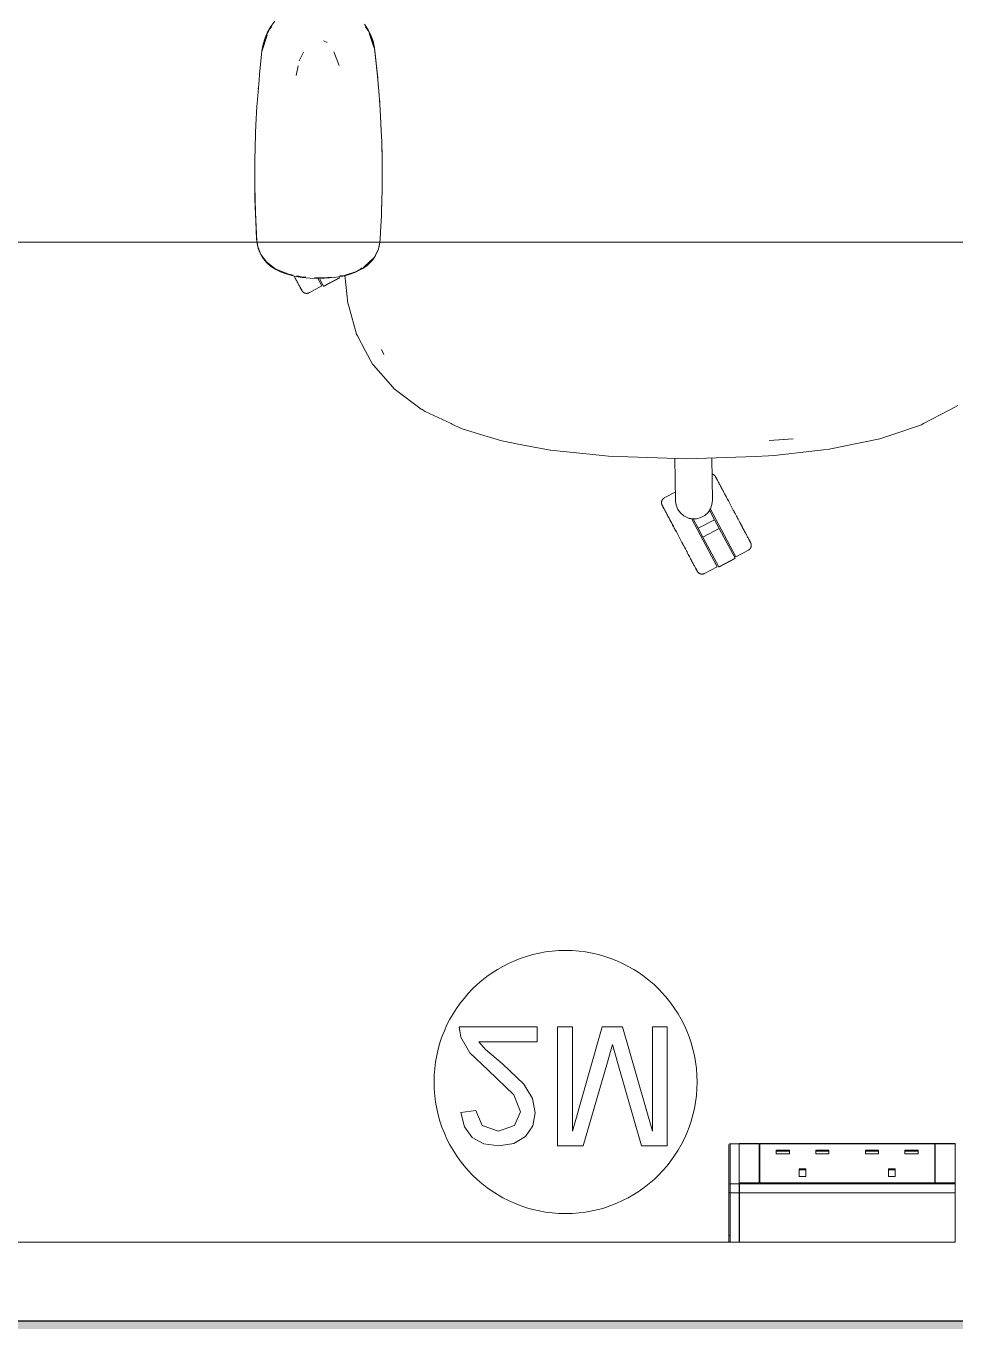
# Model space of a CAD drawing. Header units: millimetres. Extents: x 155927 to 326028, y -36033 to 97293.
# Drawn here: x 157433 to 158140, y 20658 to 21642 of the extents above; entities that cross this region are included whole.
import ezdxf

# ---------------------------------------------------------------- set-up
doc = ezdxf.new("R2010")
doc.units = ezdxf.units.MM
doc.header["$MEASUREMENT"] = 0
for name, color, linetype, lineweight in [('A-WALL-PATT', 7, 'CONTINUOUS', 9), ('G-IMPT', 8, 'CONTINUOUS', 9), ('I-FURN', 8, 'CONTINUOUS', 9), ('I-WALL', 7, 'CONTINUOUS', 9)]:
    doc.layers.add(name, color=color, linetype=linetype, lineweight=lineweight)

msp = doc.modelspace()

# ---------------------------------------------------------------- hatches: boundary and pattern name
at = {"layer": 'A-WALL-PATT'}
msp.add_hatch(color=256, dxfattribs=at).paths.add_polyline_path([(161148.83, 20555.61), (161148.83, 20657.61), (160977.67, 20657.61), (160977.67, 20620.54), (158577.67, 20620.54), (158577.67, 20657.61), (156862.83, 20657.61), (156862.83, 20555.61), (161119.62, 20555.61)], flags=0)

# ---------------------------------------------------------------- linework, layer by layer
at = {"layer": 'G-IMPT'}
for p, q in [((157614.82, 21631.46), (157618.56, 21639.52)), ((157616.95, 21637.15), (157615.14, 21632.91)), ((157616.95, 21637.15), (157619.47, 21641.59)), ((157620.16, 21641.63), (157618.56, 21639.52)), ((157622.46, 21645.67), (157619.47, 21641.59)), ((157693.55, 21638.98), (157690.83, 21643.31)), ((157693.95, 21637.66), (157691.53, 21641.24)), ((157693.55, 21638.98), (157695.74, 21634.4)), ((157697.55, 21628.44), (157693.95, 21637.66)), ((157693.95, 21637.66), (157694.85, 21634.95)), ((157693.95, 21637.66), (157697.76, 21625.81)), ((157612.78, 21622.49), (157616.61, 21634.95)), ((157612.78, 21623), (157613.68, 21628.05)), ((157614.82, 21631.46), (157612.91, 21623.06)), ((157615.14, 21632.91), (157613.68, 21628.05)), ((157616.61, 21634.95), (157613.7, 21625.81)), ((157659.56, 21630.75), (157661.78, 21629.74)), ((157661.78, 21629.74), (157662.23, 21629.44)), ((157694.85, 21634.95), (157697.76, 21625.81)), ((157695.74, 21634.4), (157697.19, 21630.27)), ((157698.35, 21625.31), (157697.19, 21630.27)), ((157698.13, 21625.38), (157697.55, 21628.44)), ((157610.87, 21605.08), (157612.78, 21623)), ((157612.78, 21622.49), (157613.7, 21625.81)), ((157644.35, 21622.12), (157641.09, 21615.34)), ((157671.45, 21611.79), (157667.31, 21622.21)), ((157698.35, 21625.31), (157700.8, 21602.35)), ((157698.35, 21625.31), (157698.68, 21622.49)), ((157698.35, 21625.31), (157700.7, 21603.87)), ((157700.8, 21602.35), (157698.68, 21622.49)), ((157638.75, 21604.29), (157640.32, 21611.72)), ((157609.28, 21585.89), (157610.53, 21600.95)), ((157610.53, 21600.95), (157610.87, 21605.08)), ((157700.7, 21603.87), (157701.69, 21592.47)), ((157609.93, 21594.07), (157610.1, 21595.75)), ((157702.42, 21582.19), (157701.69, 21592.47)), ((157608.96, 21580.8), (157608.14, 21566.66)), ((157609.28, 21585.89), (157608.96, 21580.8)), ((157702.28, 21584.23), (157702.15, 21585.65)), ((157702.28, 21584.23), (157702.37, 21582.33)), ((157702.42, 21582.19), (157702.98, 21573.32)), ((157703.51, 21562.01), (157702.98, 21573.32)), ((157607.89, 21560.64), (157607.5, 21548.88)), ((157607.89, 21560.64), (157608.14, 21566.66)), ((157703.51, 21562.01), (157703.81, 21554.13)), ((157607.34, 21540.46), (157607.5, 21548.88)), ((157607.64, 21553.82), (157607.63, 21552.32)), ((157607.75, 21555.75), (157607.64, 21553.82)), ((157704.1, 21541.82), (157703.81, 21554.13)), ((157703.89, 21550.26), (157703.97, 21548.6)), ((157703.97, 21548.6), (157703.97, 21546.52)), ((157607.34, 21540.46), (157607.25, 21529.67)), ((157607.34, 21540.46), (157607.29, 21520.28)), ((157607.34, 21540.46), (157607.45, 21510.44)), ((157704.1, 21541.82), (157704.18, 21536.35)), ((157607.45, 21510.44), (157607.25, 21529.67)), ((157704.18, 21521.64), (157704.18, 21536.35)), ((157607.29, 21520.28), (157607.45, 21510.44)), ((157607.29, 21520.28), (157607.8, 21498.88)), ((157607.29, 21520.28), (157607.76, 21500.09)), ((157607.33, 21520.39), (157607.31, 21518.24)), ((157607.31, 21518.24), (157607.38, 21516.33)), ((157704.13, 21517.13), (157704.18, 21521.64)), ((157607.45, 21510.44), (157607.8, 21498.88)), ((157704.13, 21517.13), (157703.75, 21501.46)), ((157703.96, 21510.4), (157703.96, 21508.18)), ((157607.8, 21498.88), (157607.76, 21500.09)), ((157607.76, 21500.09), (157608.84, 21478.31)), ((157607.76, 21500.09), (157608.73, 21479.91)), ((157607.8, 21498.88), (157608.84, 21478.31)), ((157703.75, 21501.46), (157703.63, 21497.91)), ((157703.81, 21504.86), (157703.96, 21508.18)), ((157703.01, 21485.35), (157703.63, 21497.91)), ((157608.84, 21478.31), (157608.73, 21479.91)), ((157702.3, 21477.61), (157702.73, 21479.91)), ((157702.73, 21479.69), (157702.47, 21477.61)), ((157703.01, 21485.35), (157702.73, 21479.69)), ((157608.84, 21478.31), (157609.1, 21476.66)), ((157609.56, 21474.44), (157609.08, 21477.61)), ((157609.54, 21474.26), (157609.1, 21476.66)), ((157609.54, 21474.26), (157609.91, 21472.92)), ((157609.56, 21474.44), (157611.97, 21468.25)), ((157611.3, 21469.28), (157609.91, 21472.92)), ((157611.3, 21469.28), (157613.26, 21465.84)), ((157699.18, 21467.4), (157701.16, 21471.73)), ((157699.26, 21468.31), (157701.36, 21472.57)), ((157702.23, 21475.68), (157701.16, 21471.73)), ((157701.36, 21472.57), (157702.3, 21477.61)), ((157702.47, 21477.61), (157702.23, 21475.68)), ((157611.97, 21468.25), (157616.14, 21462.62)), ((157613.26, 21465.84), (157616.34, 21462.1)), ((157616.14, 21462.62), (157622.93, 21457.41)), ((157619.37, 21459.44), (157616.34, 21462.1)), ((157623.42, 21456.78), (157619.37, 21459.44)), ((157692.79, 21459.99), (157689.34, 21457.55)), ((157689.7, 21458.48), (157692.85, 21460.36)), ((157690.76, 21459.17), (157698.15, 21466.07)), ((157690.76, 21459.17), (157692.23, 21460.45)), ((157692.39, 21460.58), (157695.92, 21463.66)), ((157695.84, 21462.86), (157692.79, 21459.99)), ((157692.85, 21460.36), (157698.15, 21466.07)), ((157695.84, 21462.86), (157696.97, 21464.18)), ((157698.15, 21466.07), (157695.92, 21463.66)), ((157699.18, 21467.4), (157696.97, 21464.18)), ((157699.26, 21468.31), (157698.15, 21466.07)), ((157622.93, 21457.41), (157627.32, 21455.57)), ((157623.42, 21456.78), (157627.5, 21454.8)), ((157632.94, 21453.24), (157627.32, 21455.57)), ((157631.83, 21453.21), (157627.5, 21454.8)), ((157631.83, 21453.21), (157637.31, 21451.78)), ((157632.94, 21453.24), (157636.41, 21452.53)), ((157643.24, 21450.78), (157637.31, 21451.78)), ((157639.16, 21451.97), (157642.91, 21451.2)), ((157642.91, 21451.2), (157646.11, 21451)), ((157643.24, 21450.78), (157649.39, 21450.22)), ((157655.73, 21450.04), (157649.39, 21450.22)), ((157652.62, 21450.6), (157655.73, 21450.41)), ((157662.9, 21450.64), (157655.73, 21450.41)), ((157660.24, 21450.13), (157655.73, 21450.04)), ((157660.24, 21450.13), (157667.55, 21450.7)), ((157662.9, 21450.64), (157665.68, 21451.04)), ((157674.32, 21451.82), (157667.55, 21450.7)), ((157671.86, 21451.91), (157675.16, 21452.37)), ((157678.24, 21452.8), (157674.32, 21451.82)), ((157675.16, 21452.37), (157684.55, 21455.4)), ((157675.66, 21452.49), (157678.08, 21431.21)), ((157678.24, 21452.8), (157683.33, 21454.54)), ((157683.33, 21454.54), (157687.97, 21456.74)), ((157684.55, 21455.4), (157687, 21456.87)), ((157687.47, 21457.15), (157688.91, 21458.01)), ((157687.97, 21456.74), (157689.34, 21457.55)), ((157678.71, 21428.95), (157678.08, 21431.21)), ((157678.71, 21428.95), (157684.72, 21407.6)), ((157684.72, 21407.6), (157685.31, 21406.49)), ((157685.31, 21406.49), (157691.33, 21395.25)), ((157691.33, 21395.25), (157696.91, 21384.82)), ((157704.34, 21394.42), (157703.56, 21396.01)), ((157705.52, 21392.12), (157703.56, 21396.01)), ((157705.52, 21392.12), (157704.34, 21394.42)), ((157697.5, 21384.15), (157696.91, 21384.82)), ((157710.51, 21369.37), (157697.5, 21384.15)), ((157710.51, 21369.37), (157713.38, 21366.11)), ((157714.35, 21365.38), (157713.38, 21366.11)), ((157733.85, 21350.81), (157714.35, 21365.38)), ((158141.7, 21353.46), (158136.57, 21350.75)), ((157733.85, 21350.81), (157734.62, 21350.35)), ((157734.62, 21350.35), (157736.2, 21349.41)), ((157736.91, 21348.99), (157736.2, 21349.41)), ((157736.91, 21348.99), (157756.55, 21339.72)), ((158135.19, 21350.02), (158115.69, 21339.72)), ((158135.19, 21350.02), (158136.57, 21350.75)), ((157756.55, 21339.72), (157757.46, 21339.29)), ((157764.23, 21336.1), (157757.46, 21339.29)), ((157764.23, 21336.1), (157781.5, 21330.78)), ((158089.94, 21330.7), (158114.03, 21338.85)), ((158115.69, 21339.72), (158114.03, 21338.85)), ((157781.5, 21330.78), (157795.11, 21326.59)), ((157795.11, 21326.59), (157802.71, 21325.13)), ((157806.38, 21324.42), (157802.71, 21325.13)), ((157806.38, 21324.42), (157831.75, 21319.56)), ((157998.36, 21326.98), (158016.64, 21328.23)), ((157998.36, 21326.98), (158009.69, 21327.62)), ((158016.64, 21328.23), (158009.69, 21327.62)), ((158065, 21324.55), (158044.06, 21320.2)), ((158065, 21324.55), (158068.68, 21325.31)), ((158068.68, 21325.31), (158082.5, 21328.18)), ((158089.94, 21330.7), (158082.5, 21328.18)), ((157832.22, 21319.47), (157831.75, 21319.56)), ((157832.22, 21319.47), (157869.21, 21315.65)), ((157869.21, 21315.65), (157876.28, 21314.91)), ((157883.53, 21314.69), (157876.28, 21314.91)), ((157935.7, 21313.07), (157883.53, 21314.69)), ((157987.88, 21314.78), (157935.7, 21313.07)), ((157987.88, 21314.78), (157997.82, 21315.1)), ((158002.19, 21315.58), (157997.82, 21315.1)), ((158002.19, 21315.58), (158039.64, 21319.71)), ((158044.06, 21320.2), (158039.64, 21319.71))]:
    msp.add_line(p, q, dxfattribs=at)
at = {"layer": 'I-FURN'}
for p, q in [((158491.27, 21477.61), (156891.27, 21477.61)), ((156891.27, 21477.61), (158491.27, 21477.61)), ((157637.19, 21452), (157637.63, 21451.18)), ((157637.63, 21451.18), (157638.06, 21450.38)), ((157638.06, 21450.38), (157638.47, 21449.6)), ((157638.47, 21449.6), (157638.87, 21448.85)), ((157658.27, 21444.32), (157655.28, 21449.95)), ((157659.5, 21444.13), (157656.69, 21449.43)), ((157671.86, 21450.71), (157659.5, 21444.13)), ((157659.59, 21443.96), (157671.95, 21450.54)), ((157671.81, 21450.8), (157671.86, 21450.71)), ((157638.87, 21448.85), (157639.25, 21448.13)), ((157639.25, 21448.13), (157639.62, 21447.44)), ((157639.62, 21447.44), (157639.98, 21446.77)), ((157639.98, 21446.77), (157640.31, 21446.14)), ((157640.31, 21446.14), (157640.63, 21445.54)), ((157640.8, 21445.23), (157640.49, 21445.81)), ((157640.63, 21445.54), (157640.93, 21444.97)), ((157641.09, 21444.67), (157640.8, 21445.23)), ((157640.93, 21444.97), (157641.22, 21444.43)), ((157641.37, 21444.16), (157641.09, 21444.67)), ((157641.22, 21444.43), (157641.49, 21443.93)), ((157641.62, 21443.68), (157641.37, 21444.16)), ((157641.49, 21443.93), (157641.73, 21443.47)), ((157641.86, 21443.23), (157641.62, 21443.68)), ((157641.73, 21443.47), (157641.96, 21443.04)), ((157642.08, 21442.82), (157641.86, 21443.23)), ((157641.96, 21443.04), (157642.17, 21442.64)), ((157642.28, 21442.45), (157642.08, 21442.82)), ((157642.17, 21442.64), (157642.36, 21442.29)), ((157642.45, 21442.11), (157642.28, 21442.45)), ((157642.36, 21442.29), (157642.53, 21441.97)), ((157642.61, 21441.81), (157642.45, 21442.11)), ((157642.53, 21441.97), (157642.68, 21441.69)), ((157642.75, 21441.56), (157642.61, 21441.81)), ((157642.68, 21441.69), (157642.81, 21441.45)), ((157642.87, 21441.34), (157642.75, 21441.56)), ((157642.81, 21441.45), (157642.91, 21441.25)), ((157642.96, 21441.16), (157642.87, 21441.34)), ((157642.91, 21441.25), (157643, 21441.09)), ((157643.04, 21441.02), (157642.96, 21441.16)), ((157643, 21441.09), (157643.06, 21440.96)), ((157643.09, 21440.92), (157643.04, 21441.02)), ((157643.06, 21440.96), (157643.11, 21440.88)), ((157643.12, 21440.86), (157643.09, 21440.92)), ((157643.11, 21440.88), (157643.13, 21440.84)), ((157643.13, 21440.84), (157643.12, 21440.86)), ((157643.15, 21440.8), (157643.13, 21440.84)), ((157643.13, 21440.84), (157643.13, 21440.84)), ((157643.23, 21440.66), (157643.15, 21440.8)), ((157643.32, 21440.52), (157643.23, 21440.66)), ((157643.41, 21440.39), (157643.32, 21440.52)), ((157643.51, 21440.26), (157643.41, 21440.39)), ((157643.61, 21440.13), (157643.51, 21440.26)), ((157643.71, 21440.01), (157643.61, 21440.13)), ((157643.82, 21439.89), (157643.71, 21440.01)), ((157643.94, 21439.78), (157643.82, 21439.89)), ((157644.06, 21439.67), (157643.94, 21439.78)), ((157644.18, 21439.57), (157644.06, 21439.67)), ((157644.31, 21439.47), (157644.18, 21439.57)), ((157644.44, 21439.38), (157644.31, 21439.47)), ((157648.58, 21439.17), (157658.27, 21444.32)), ((157644.58, 21439.29), (157644.44, 21439.38)), ((157644.72, 21439.21), (157644.58, 21439.29)), ((157644.86, 21439.14), (157644.72, 21439.21)), ((157645.01, 21439.07), (157644.86, 21439.14)), ((157645.15, 21439), (157645.01, 21439.07)), ((157645.3, 21438.94), (157645.15, 21439)), ((157645.46, 21438.89), (157645.3, 21438.94)), ((157645.61, 21438.84), (157645.46, 21438.89)), ((157645.77, 21438.8), (157645.61, 21438.84)), ((157645.92, 21438.77), (157645.77, 21438.8)), ((157646.08, 21438.74), (157645.92, 21438.77)), ((157646.24, 21438.72), (157646.08, 21438.74)), ((157646.4, 21438.71), (157646.24, 21438.72)), ((157646.56, 21438.7), (157646.4, 21438.71)), ((157646.73, 21438.7), (157646.56, 21438.7)), ((157646.89, 21438.7), (157646.73, 21438.7)), ((157647.05, 21438.71), (157646.89, 21438.7)), ((157647.21, 21438.73), (157647.05, 21438.71)), ((157647.37, 21438.75), (157647.21, 21438.73)), ((157647.53, 21438.78), (157647.37, 21438.75)), ((157647.68, 21438.82), (157647.53, 21438.78)), ((157647.84, 21438.86), (157647.68, 21438.82)), ((157647.99, 21438.91), (157647.84, 21438.86)), ((157648.14, 21438.97), (157647.99, 21438.91)), ((157648.29, 21439.03), (157648.14, 21438.97)), ((157648.44, 21439.1), (157648.29, 21439.03)), ((157648.58, 21439.17), (157648.44, 21439.1)), ((157927.24, 21281.01), (157926.67, 21313.35)), ((157954.66, 21313.69), (157955.22, 21281.5)), ((157954.93, 21301.38), (157955.08, 21301.34)), ((157955.08, 21301.34), (157955.24, 21301.29)), ((157955.24, 21301.29), (157955.39, 21301.24)), ((157955.39, 21301.24), (157955.54, 21301.18)), ((157955.54, 21301.18), (157955.69, 21301.12)), ((157955.69, 21301.12), (157955.83, 21301.05)), ((157955.83, 21301.05), (157955.98, 21300.97)), ((157955.98, 21300.97), (157956.11, 21300.89)), ((157956.11, 21300.89), (157956.25, 21300.8)), ((157956.25, 21300.8), (157956.38, 21300.71)), ((157956.38, 21300.71), (157956.51, 21300.61)), ((157956.51, 21300.61), (157956.63, 21300.51)), ((157956.63, 21300.51), (157956.75, 21300.4)), ((157956.75, 21300.4), (157956.87, 21300.29)), ((157956.87, 21300.29), (157956.98, 21300.17)), ((157956.98, 21300.17), (157957.09, 21300.05)), ((157957.09, 21300.05), (157957.19, 21299.92)), ((157957.19, 21299.92), (157957.28, 21299.79)), ((157957.28, 21299.79), (157957.38, 21299.66)), ((157957.38, 21299.66), (157957.46, 21299.52)), ((157957.46, 21299.52), (157957.54, 21299.39)), ((157957.54, 21299.39), (157957.56, 21299.35)), ((157957.56, 21299.35), (157957.57, 21299.33)), ((157957.56, 21299.34), (157957.56, 21299.35)), ((157957.59, 21299.3), (157957.56, 21299.34)), ((157957.57, 21299.33), (157957.6, 21299.27)), ((157957.63, 21299.22), (157957.59, 21299.3)), ((157957.6, 21299.27), (157957.66, 21299.17)), ((157957.7, 21299.1), (157957.63, 21299.22)), ((157957.66, 21299.17), (157957.73, 21299.03)), ((157957.78, 21298.93), (157957.7, 21299.1)), ((157957.73, 21299.03), (157957.83, 21298.85)), ((157957.89, 21298.73), (157957.78, 21298.93)), ((157957.83, 21298.85), (157957.94, 21298.63)), ((157958.02, 21298.49), (157957.89, 21298.73)), ((157957.94, 21298.63), (157958.08, 21298.37)), ((157958.17, 21298.21), (157958.02, 21298.49)), ((157958.08, 21298.37), (157958.24, 21298.07)), ((157958.33, 21297.89), (157958.17, 21298.21)), ((157958.24, 21298.07), (157958.42, 21297.74)), ((157958.52, 21297.54), (157958.33, 21297.89)), ((157958.42, 21297.74), (157958.62, 21297.36)), ((157958.73, 21297.15), (157958.52, 21297.54)), ((157958.62, 21297.36), (157958.83, 21296.95)), ((157958.96, 21296.72), (157958.73, 21297.15)), ((157958.83, 21296.95), (157959.07, 21296.51)), ((157959.21, 21296.25), (157958.96, 21296.72)), ((157959.07, 21296.51), (157959.33, 21296.02)), ((157959.47, 21295.75), (157959.21, 21296.25)), ((157959.33, 21296.02), (157959.6, 21295.51)), ((157959.76, 21295.21), (157959.47, 21295.75)), ((157959.6, 21295.51), (157959.9, 21294.96)), ((157960.06, 21294.64), (157959.76, 21295.21)), ((157959.9, 21294.96), (157960.21, 21294.37)), ((157960.38, 21294.04), (157960.06, 21294.64)), ((157960.72, 21293.41), (157960.38, 21294.04)), ((157961.07, 21292.75), (157960.72, 21293.41)), ((157961.44, 21292.05), (157961.07, 21292.75)), ((157961.82, 21291.33), (157961.44, 21292.05)), ((157917.16, 21281.89), (157917.25, 21282.02)), ((157917.25, 21282.02), (157917.35, 21282.15)), ((157917.35, 21282.15), (157917.45, 21282.27)), ((157917.45, 21282.27), (157917.56, 21282.39)), ((157917.56, 21282.39), (157917.67, 21282.51)), ((157917.67, 21282.51), (157917.79, 21282.62)), ((157917.79, 21282.62), (157917.91, 21282.73)), ((157917.91, 21282.73), (157918.04, 21282.83)), ((157918.04, 21282.83), (157918.16, 21282.92)), ((157918.16, 21282.92), (157918.3, 21283.02)), ((157918.3, 21283.02), (157918.43, 21283.1)), ((157918.43, 21283.1), (157918.57, 21283.18)), ((157918.57, 21283.18), (157918.61, 21283.2)), ((157927.45, 21287.9), (157918.61, 21283.2)), ((157962.22, 21290.58), (157961.82, 21291.33)), ((157962.64, 21289.8), (157962.22, 21290.58)), ((157963.06, 21289), (157962.64, 21289.8)), ((157963.5, 21288.18), (157963.06, 21289)), ((157963.95, 21287.33), (157963.5, 21288.18)), ((157964.41, 21286.46), (157963.95, 21287.33)), ((157964.88, 21285.58), (157964.41, 21286.46)), ((157965.37, 21284.67), (157964.88, 21285.58)), ((157965.1, 21285.16), (157965.59, 21284.25)), ((157965.86, 21283.75), (157965.37, 21284.67)), ((157965.59, 21284.25), (157966.08, 21283.32)), ((157966.35, 21282.81), (157965.86, 21283.75)), ((157966.08, 21283.32), (157966.59, 21282.37)), ((157966.86, 21281.86), (157966.35, 21282.81)), ((157966.59, 21282.37), (157967.1, 21281.42)), ((157916.47, 21279.61), (157916.48, 21279.77)), ((157916.48, 21279.45), (157916.47, 21279.61)), ((157916.48, 21279.93), (157916.5, 21280.09)), ((157916.48, 21279.77), (157916.48, 21279.93)), ((157916.49, 21279.29), (157916.48, 21279.45)), ((157916.51, 21279.13), (157916.49, 21279.29)), ((157916.5, 21280.09), (157916.52, 21280.25)), ((157916.53, 21278.97), (157916.51, 21279.13)), ((157916.52, 21280.25), (157916.55, 21280.41)), ((157916.56, 21278.81), (157916.53, 21278.97)), ((157916.55, 21280.41), (157916.58, 21280.57)), ((157916.6, 21278.65), (157916.56, 21278.81)), ((157916.58, 21280.57), (157916.62, 21280.72)), ((157916.64, 21278.5), (157916.6, 21278.65)), ((157916.62, 21280.72), (157916.67, 21280.88)), ((157916.69, 21278.34), (157916.64, 21278.5)), ((157916.67, 21280.88), (157916.72, 21281.03)), ((157916.75, 21278.19), (157916.69, 21278.34)), ((157916.72, 21281.03), (157916.78, 21281.18)), ((157916.81, 21278.04), (157916.75, 21278.19)), ((157916.78, 21281.18), (157916.84, 21281.33)), ((157916.87, 21277.89), (157916.81, 21278.04)), ((157916.84, 21281.33), (157916.91, 21281.47)), ((157916.95, 21277.75), (157916.87, 21277.89)), ((157916.91, 21281.47), (157916.99, 21281.62)), ((157916.97, 21277.7), (157916.95, 21277.75)), ((157916.95, 21277.75), (157916.95, 21277.75)), ((157916.95, 21277.75), (157916.96, 21277.73)), ((157916.96, 21277.73), (157916.99, 21277.67)), ((157917.02, 21277.62), (157916.97, 21277.7)), ((157916.99, 21281.62), (157917.07, 21281.75)), ((157916.99, 21277.67), (157917.04, 21277.57)), ((157917.08, 21277.5), (157917.02, 21277.62)), ((157917.04, 21277.57), (157917.12, 21277.43)), ((157917.07, 21281.75), (157917.16, 21281.89)), ((157917.17, 21277.34), (157917.08, 21277.5)), ((157917.12, 21277.43), (157917.21, 21277.25)), ((157917.27, 21277.14), (157917.17, 21277.34)), ((157917.21, 21277.25), (157917.33, 21277.03)), ((157917.4, 21276.9), (157917.27, 21277.14)), ((157917.33, 21277.03), (157917.47, 21276.77)), ((157917.55, 21276.62), (157917.4, 21276.9)), ((157917.47, 21276.77), (157917.62, 21276.47)), ((157917.72, 21276.3), (157917.55, 21276.62)), ((157917.62, 21276.47), (157917.8, 21276.14)), ((157917.91, 21275.94), (157917.72, 21276.3)), ((157917.8, 21276.14), (157918, 21275.77)), ((157918.12, 21275.55), (157917.91, 21275.94)), ((157918, 21275.77), (157918.22, 21275.36)), ((157918.34, 21275.12), (157918.12, 21275.55)), ((157918.22, 21275.36), (157918.46, 21274.91)), ((157918.59, 21274.65), (157918.34, 21275.12)), ((157918.46, 21274.91), (157918.71, 21274.43)), ((157918.86, 21274.15), (157918.59, 21274.65)), ((157918.71, 21274.43), (157918.99, 21273.91)), ((157919.14, 21273.62), (157918.86, 21274.15)), ((157918.99, 21273.91), (157919.28, 21273.36)), ((157919.45, 21273.05), (157919.14, 21273.62)), ((157919.28, 21273.36), (157919.59, 21272.78)), ((157919.59, 21272.78), (157919.92, 21272.16)), ((157919.92, 21272.16), (157920.26, 21271.51)), ((157927.7, 21277.67), (157927.24, 21281.01)), ((157928.95, 21274.54), (157927.7, 21277.67)), ((157930.92, 21271.8), (157928.95, 21274.54)), ((157951.86, 21272.16), (157949.38, 21269.88)), ((157953.73, 21274.97), (157951.86, 21272.16)), ((157953, 21273.84), (157956.8, 21266.7)), ((157972.94, 21238.47), (157953.4, 21275.22)), ((157954.87, 21278.15), (157953.73, 21274.97)), ((157955.22, 21281.5), (157954.87, 21278.15)), ((157967.37, 21280.9), (157966.86, 21281.86)), ((157967.1, 21281.42), (157967.61, 21280.45)), ((157967.89, 21279.92), (157967.37, 21280.9)), ((157967.61, 21280.45), (157968.13, 21279.47)), ((157968.41, 21278.94), (157967.89, 21279.92)), ((157968.13, 21279.47), (157968.66, 21278.48)), ((157968.94, 21277.95), (157968.41, 21278.94)), ((157968.66, 21278.48), (157969.18, 21277.49)), ((157969.47, 21276.95), (157968.94, 21277.95)), ((157969.18, 21277.49), (157969.72, 21276.49)), ((157970, 21275.95), (157969.47, 21276.95)), ((157969.72, 21276.49), (157970.25, 21275.49)), ((157970.54, 21274.94), (157970, 21275.95)), ((157970.25, 21275.49), (157970.78, 21274.48)), ((157971.07, 21273.94), (157970.54, 21274.94)), ((157970.78, 21274.48), (157971.32, 21273.48)), ((157971.61, 21272.93), (157971.07, 21273.94)), ((157971.32, 21273.48), (157971.85, 21272.47)), ((157972.14, 21271.93), (157971.61, 21272.93)), ((157971.85, 21272.47), (157972.38, 21271.47)), ((157920.26, 21271.51), (157920.62, 21270.83)), ((157920.62, 21270.83), (157921, 21270.13)), ((157921, 21270.13), (157921.39, 21269.39)), ((157921.39, 21269.39), (157921.8, 21268.63)), ((157921.8, 21268.63), (157922.21, 21267.84)), ((157922.21, 21267.84), (157922.65, 21267.03)), ((157922.65, 21267.03), (157923.09, 21266.2)), ((157923.33, 21265.74), (157922.88, 21266.58)), ((157923.09, 21266.2), (157923.55, 21265.34)), ((157923.8, 21264.87), (157923.33, 21265.74)), ((157923.55, 21265.34), (157924.01, 21264.46)), ((157924.27, 21263.98), (157923.8, 21264.87)), ((157924.01, 21264.46), (157924.49, 21263.57)), ((157924.75, 21263.07), (157924.27, 21263.98)), ((157924.49, 21263.57), (157924.97, 21262.65)), ((157925.24, 21262.15), (157924.75, 21263.07)), ((157924.97, 21262.65), (157925.47, 21261.72)), ((157933.48, 21269.6), (157930.92, 21271.8)), ((157936.49, 21268.09), (157933.48, 21269.6)), ((157939.78, 21267.34), (157936.49, 21268.09)), ((157958.81, 21230.96), (157939.29, 21267.68)), ((157943.16, 21267.4), (157939.78, 21267.34)), ((157944.44, 21260.13), (157940.64, 21267.27)), ((157946.42, 21268.26), (157943.16, 21267.4)), ((157956.8, 21266.7), (157944.44, 21260.13)), ((157949.38, 21269.88), (157946.42, 21268.26)), ((157956.8, 21266.7), (157960.33, 21260.06)), ((157972.67, 21270.93), (157972.14, 21271.93)), ((157972.38, 21271.47), (157972.91, 21270.47)), ((157973.2, 21269.94), (157972.67, 21270.93)), ((157972.91, 21270.47), (157973.44, 21269.48)), ((157973.72, 21268.95), (157973.2, 21269.94)), ((157973.44, 21269.48), (157973.96, 21268.5)), ((157974.24, 21267.97), (157973.72, 21268.95)), ((157973.96, 21268.5), (157974.48, 21267.52)), ((157974.76, 21267), (157974.24, 21267.97)), ((157974.48, 21267.52), (157974.99, 21266.56)), ((157975.27, 21266.04), (157974.76, 21267)), ((157974.99, 21266.56), (157975.5, 21265.61)), ((157975.77, 21265.1), (157975.27, 21266.04)), ((157975.5, 21265.61), (157976, 21264.67)), ((157976.26, 21264.17), (157975.77, 21265.1)), ((157976, 21264.67), (157976.49, 21263.75)), ((157976.75, 21263.26), (157976.26, 21264.17)), ((157976.49, 21263.75), (157976.97, 21262.84)), ((157977.23, 21262.36), (157976.75, 21263.26)), ((157976.97, 21262.84), (157977.44, 21261.96)), ((157977.69, 21261.48), (157977.23, 21262.36)), ((157925.74, 21261.21), (157925.24, 21262.15)), ((157925.47, 21261.72), (157925.97, 21260.78)), ((157926.24, 21260.26), (157925.74, 21261.21)), ((157925.97, 21260.78), (157926.48, 21259.82)), ((157926.76, 21259.3), (157926.24, 21260.26)), ((157926.48, 21259.82), (157926.99, 21258.85)), ((157927.28, 21258.33), (157926.76, 21259.3)), ((157926.99, 21258.85), (157927.52, 21257.87)), ((157927.8, 21257.34), (157927.28, 21258.33)), ((157927.52, 21257.87), (157928.04, 21256.89)), ((157928.33, 21256.35), (157927.8, 21257.34)), ((157928.04, 21256.89), (157928.57, 21255.89)), ((157928.86, 21255.35), (157928.33, 21256.35)), ((157928.57, 21255.89), (157929.1, 21254.89)), ((157929.39, 21254.35), (157928.86, 21255.35)), ((157929.1, 21254.89), (157929.63, 21253.89)), ((157929.92, 21253.35), (157929.39, 21254.35)), ((157929.63, 21253.89), (157930.17, 21252.89)), ((157930.46, 21252.34), (157929.92, 21253.35)), ((157930.17, 21252.89), (157930.7, 21251.88)), ((157947.97, 21253.48), (157944.44, 21260.13)), ((157960.33, 21260.06), (157947.97, 21253.48)), ((157960.04, 21230.78), (157947.97, 21253.48)), ((157960.33, 21260.06), (157972.41, 21237.35)), ((157977.44, 21261.96), (157977.9, 21261.09)), ((157978.15, 21260.63), (157977.69, 21261.48)), ((157977.9, 21261.09), (157978.35, 21260.24)), ((157978.59, 21259.79), (157978.15, 21260.63)), ((157979.02, 21258.98), (157978.59, 21259.79)), ((157979.44, 21258.19), (157979.02, 21258.98)), ((157979.85, 21257.43), (157979.44, 21258.19)), ((157980.24, 21256.7), (157979.85, 21257.43)), ((157980.62, 21255.99), (157980.24, 21256.7)), ((157980.98, 21255.31), (157980.62, 21255.99)), ((157981.32, 21254.66), (157980.98, 21255.31)), ((157981.65, 21254.05), (157981.32, 21254.66)), ((157981.96, 21253.46), (157981.65, 21254.05)), ((157981.79, 21253.77), (157982.1, 21253.21)), ((157982.25, 21252.91), (157981.96, 21253.46)), ((157982.1, 21253.21), (157982.38, 21252.67)), ((157982.53, 21252.39), (157982.25, 21252.91)), ((157982.38, 21252.67), (157982.65, 21252.17)), ((157930.99, 21251.34), (157930.46, 21252.34)), ((157930.7, 21251.88), (157931.24, 21250.88)), ((157931.52, 21250.33), (157930.99, 21251.34)), ((157931.24, 21250.88), (157931.77, 21249.87)), ((157932.06, 21249.34), (157931.52, 21250.33)), ((157931.77, 21249.87), (157932.3, 21248.88)), ((157932.58, 21248.34), (157932.06, 21249.34)), ((157932.3, 21248.88), (157932.83, 21247.89)), ((157933.11, 21247.35), (157932.58, 21248.34)), ((157932.83, 21247.89), (157933.35, 21246.9)), ((157933.63, 21246.38), (157933.11, 21247.35)), ((157933.35, 21246.9), (157933.87, 21245.93)), ((157934.14, 21245.41), (157933.63, 21246.38)), ((157933.87, 21245.93), (157934.38, 21244.96)), ((157934.65, 21244.45), (157934.14, 21245.41)), ((157934.38, 21244.96), (157934.88, 21244.01)), ((157935.16, 21243.51), (157934.65, 21244.45)), ((157934.88, 21244.01), (157935.38, 21243.08)), ((157935.65, 21242.58), (157935.16, 21243.51)), ((157935.38, 21243.08), (157935.87, 21242.15)), ((157972.94, 21238.47), (157982.63, 21243.62)), ((157982.78, 21251.91), (157982.53, 21252.39)), ((157982.67, 21243.64), (157982.63, 21243.62)), ((157982.65, 21252.17), (157982.89, 21251.7)), ((157982.81, 21243.72), (157982.67, 21243.64)), ((157983.02, 21251.47), (157982.78, 21251.91)), ((157982.94, 21243.81), (157982.81, 21243.72)), ((157982.89, 21251.7), (157983.12, 21251.27)), ((157983.07, 21243.9), (157982.94, 21243.81)), ((157983.24, 21251.06), (157983.02, 21251.47)), ((157983.2, 21243.99), (157983.07, 21243.9)), ((157983.12, 21251.27), (157983.33, 21250.88)), ((157983.33, 21244.1), (157983.2, 21243.99)), ((157983.44, 21250.68), (157983.24, 21251.06)), ((157983.33, 21250.88), (157983.52, 21250.52)), ((157983.45, 21244.2), (157983.33, 21244.1)), ((157983.61, 21250.35), (157983.44, 21250.68)), ((157983.57, 21244.31), (157983.45, 21244.2)), ((157983.52, 21250.52), (157983.69, 21250.21)), ((157983.68, 21244.43), (157983.57, 21244.31)), ((157983.77, 21250.05), (157983.61, 21250.35)), ((157983.79, 21244.55), (157983.68, 21244.43)), ((157983.69, 21250.21), (157983.84, 21249.93)), ((157983.91, 21249.79), (157983.77, 21250.05)), ((157983.89, 21244.67), (157983.79, 21244.55)), ((157983.84, 21249.93), (157983.97, 21249.69)), ((157983.99, 21244.8), (157983.89, 21244.67)), ((157984.03, 21249.57), (157983.91, 21249.79)), ((157983.97, 21249.69), (157984.07, 21249.49)), ((157984.08, 21244.93), (157983.99, 21244.8)), ((157984.12, 21249.39), (157984.03, 21249.57)), ((157984.07, 21249.49), (157984.16, 21249.32)), ((157984.17, 21245.07), (157984.08, 21244.93)), ((157984.2, 21249.25), (157984.12, 21249.39)), ((157984.16, 21249.32), (157984.22, 21249.2)), ((157984.25, 21245.21), (157984.17, 21245.07)), ((157984.25, 21249.15), (157984.2, 21249.25)), ((157984.22, 21249.2), (157984.27, 21249.12)), ((157984.28, 21249.09), (157984.25, 21249.15)), ((157984.33, 21245.35), (157984.25, 21245.21)), ((157984.27, 21249.12), (157984.29, 21249.08)), ((157984.29, 21249.07), (157984.28, 21249.09)), ((157984.29, 21249.08), (157984.29, 21249.07)), ((157984.29, 21249.07), (157984.37, 21248.93)), ((157984.4, 21245.5), (157984.33, 21245.35)), ((157984.37, 21248.93), (157984.43, 21248.78)), ((157984.46, 21245.64), (157984.4, 21245.5)), ((157984.43, 21248.78), (157984.49, 21248.63)), ((157984.52, 21245.79), (157984.46, 21245.64)), ((157984.49, 21248.63), (157984.55, 21248.48)), ((157984.57, 21245.95), (157984.52, 21245.79)), ((157984.55, 21248.48), (157984.6, 21248.33)), ((157984.62, 21246.1), (157984.57, 21245.95)), ((157984.6, 21248.33), (157984.64, 21248.17)), ((157984.66, 21246.26), (157984.62, 21246.1)), ((157984.64, 21248.17), (157984.68, 21248.02)), ((157984.69, 21246.41), (157984.66, 21246.26)), ((157984.68, 21248.02), (157984.71, 21247.86)), ((157984.72, 21246.57), (157984.69, 21246.41)), ((157984.71, 21247.86), (157984.73, 21247.7)), ((157984.74, 21246.73), (157984.72, 21246.57)), ((157984.73, 21247.7), (157984.75, 21247.54)), ((157984.75, 21246.89), (157984.74, 21246.73)), ((157984.75, 21247.54), (157984.76, 21247.38)), ((157984.76, 21247.05), (157984.75, 21246.89)), ((157984.76, 21247.38), (157984.76, 21247.22)), ((157984.76, 21247.22), (157984.76, 21247.05)), ((157936.14, 21241.66), (157935.65, 21242.58)), ((157935.87, 21242.15), (157936.36, 21241.25)), ((157936.36, 21241.25), (157936.83, 21240.36)), ((157936.83, 21240.36), (157937.29, 21239.49)), ((157937.29, 21239.49), (157937.74, 21238.65)), ((157937.74, 21238.65), (157938.18, 21237.82)), ((157938.18, 21237.82), (157938.6, 21237.02)), ((157938.6, 21237.02), (157939.02, 21236.24)), ((157939.02, 21236.24), (157939.41, 21235.49)), ((157939.41, 21235.49), (157939.8, 21234.77)), ((157939.8, 21234.77), (157940.17, 21234.08)), ((157940.17, 21234.08), (157940.52, 21233.41)), ((157940.52, 21233.41), (157940.86, 21232.78)), ((157940.86, 21232.78), (157941.18, 21232.18)), ((157972.41, 21237.35), (157960.04, 21230.78)), ((157960.14, 21230.6), (157972.5, 21237.18)), ((157941.34, 21231.87), (157941.03, 21232.45)), ((157941.18, 21232.18), (157941.48, 21231.61)), ((157941.64, 21231.32), (157941.34, 21231.87)), ((157941.48, 21231.61), (157941.76, 21231.07)), ((157941.91, 21230.8), (157941.64, 21231.32)), ((157941.76, 21231.07), (157942.03, 21230.57)), ((157942.17, 21230.32), (157941.91, 21230.8)), ((157942.03, 21230.57), (157942.28, 21230.11)), ((157942.4, 21229.87), (157942.17, 21230.32)), ((157942.28, 21230.11), (157942.51, 21229.68)), ((157942.62, 21229.46), (157942.4, 21229.87)), ((157942.51, 21229.68), (157942.72, 21229.28)), ((157942.82, 21229.09), (157942.62, 21229.46)), ((157942.72, 21229.28), (157942.91, 21228.93)), ((157943, 21228.75), (157942.82, 21229.09)), ((157942.91, 21228.93), (157943.07, 21228.61)), ((157943.16, 21228.46), (157943, 21228.75)), ((157943.07, 21228.61), (157943.22, 21228.33)), ((157943.29, 21228.2), (157943.16, 21228.46)), ((157943.22, 21228.33), (157943.35, 21228.09)), ((157943.41, 21227.98), (157943.29, 21228.2)), ((157943.35, 21228.09), (157943.46, 21227.89)), ((157943.51, 21227.8), (157943.41, 21227.98)), ((157943.46, 21227.89), (157943.54, 21227.73)), ((157943.58, 21227.66), (157943.51, 21227.8)), ((157943.54, 21227.73), (157943.61, 21227.61)), ((157943.63, 21227.56), (157943.58, 21227.66)), ((157943.61, 21227.61), (157943.65, 21227.52)), ((157943.67, 21227.5), (157943.63, 21227.56)), ((157943.65, 21227.52), (157943.67, 21227.48)), ((157943.68, 21227.48), (157943.67, 21227.5)), ((157943.67, 21227.48), (157943.68, 21227.48)), ((157943.7, 21227.44), (157943.68, 21227.48)), ((157943.78, 21227.3), (157943.7, 21227.44)), ((157943.86, 21227.16), (157943.78, 21227.3)), ((157943.95, 21227.03), (157943.86, 21227.16)), ((157944.05, 21226.9), (157943.95, 21227.03)), ((157944.15, 21226.77), (157944.05, 21226.9)), ((157944.26, 21226.65), (157944.15, 21226.77)), ((157944.37, 21226.54), (157944.26, 21226.65)), ((157944.49, 21226.42), (157944.37, 21226.54)), ((157944.61, 21226.32), (157944.49, 21226.42)), ((157944.73, 21226.21), (157944.61, 21226.32)), ((157944.86, 21226.12), (157944.73, 21226.21)), ((157944.99, 21226.02), (157944.86, 21226.12)), ((157945.13, 21225.94), (157944.99, 21226.02)), ((157945.26, 21225.85), (157945.13, 21225.94)), ((157945.41, 21225.78), (157945.26, 21225.85)), ((157945.55, 21225.71), (157945.41, 21225.78)), ((157945.7, 21225.64), (157945.55, 21225.71)), ((157945.85, 21225.58), (157945.7, 21225.64)), ((157946, 21225.53), (157945.85, 21225.58)), ((157946.16, 21225.49), (157946, 21225.53)), ((157946.31, 21225.45), (157946.16, 21225.49)), ((157946.47, 21225.41), (157946.31, 21225.45)), ((157946.63, 21225.38), (157946.47, 21225.41)), ((157946.79, 21225.36), (157946.63, 21225.38)), ((157946.95, 21225.35), (157946.79, 21225.36)), ((157947.11, 21225.34), (157946.95, 21225.35)), ((157947.27, 21225.34), (157947.11, 21225.34)), ((157947.43, 21225.34), (157947.27, 21225.34)), ((157947.59, 21225.35), (157947.43, 21225.34)), ((157947.75, 21225.37), (157947.59, 21225.35)), ((157947.91, 21225.4), (157947.75, 21225.37)), ((157948.07, 21225.43), (157947.91, 21225.4)), ((157948.23, 21225.46), (157948.07, 21225.43)), ((157948.38, 21225.51), (157948.23, 21225.46)), ((157948.54, 21225.55), (157948.38, 21225.51)), ((157948.69, 21225.61), (157948.54, 21225.55)), ((157948.84, 21225.67), (157948.69, 21225.61)), ((157948.98, 21225.74), (157948.84, 21225.67)), ((157949.13, 21225.81), (157948.98, 21225.74)), ((157949.13, 21225.81), (157958.81, 21230.96)), ((157821.95, 20881.17), (157762.62, 20881.17)), ((157762.62, 20881.17), (157763.83, 20873.38)), ((157821.95, 20869.87), (157821.95, 20881.17)), ((157837.49, 20881.17), (157837.49, 20790.76)), ((157848.79, 20881.17), (157837.49, 20881.17)), ((157871.5, 20881.17), (157848.79, 20802.06)), ((157848.79, 20802.06), (157848.79, 20881.17)), ((157886.82, 20881.17), (157871.5, 20881.17)), ((157909.53, 20802.06), (157886.82, 20881.17)), ((157920.84, 20881.17), (157909.53, 20881.17)), ((157909.53, 20881.17), (157909.53, 20802.06)), ((157920.84, 20790.76), (157920.84, 20881.17)), ((157763.83, 20873.38), (157770.7, 20861.39)), ((157782.66, 20864.12), (157777.56, 20869.87)), ((157777.56, 20869.87), (157821.95, 20869.87)), ((157770.7, 20861.39), (157784.84, 20848.29)), ((157795.66, 20853.25), (157782.66, 20864.12)), ((157875.43, 20854.49), (157879.16, 20867.8)), ((157879.16, 20867.8), (157883.2, 20853.38)), ((157811.85, 20837.77), (157795.66, 20853.25)), ((157856.93, 20790.76), (157875.43, 20854.49)), ((157883.2, 20853.38), (157901.39, 20790.76)), ((157784.84, 20848.29), (157804.36, 20829.46)), ((157804.36, 20829.46), (157809.24, 20816.65)), ((157818.53, 20826.69), (157811.85, 20837.77)), ((157820.54, 20815.97), (157818.53, 20826.69)), ((157775.33, 20817.6), (157764.03, 20816.19)), ((157764.03, 20816.19), (157766.77, 20805.26)), ((157780.09, 20806.19), (157775.33, 20817.6)), ((157809.24, 20816.65), (157804.63, 20806.29)), ((157818.67, 20806.12), (157820.54, 20815.97)), ((157766.77, 20805.26), (157772.69, 20797.27)), ((157792.61, 20802.06), (157780.09, 20806.19)), ((157804.63, 20806.29), (157792.61, 20802.06)), ((157813.09, 20798), (157818.67, 20806.12)), ((157772.69, 20797.27), (157781.49, 20792.39)), ((157781.49, 20792.39), (157792.86, 20790.76)), ((157792.86, 20790.76), (157804.3, 20792.57)), ((157804.3, 20792.57), (157813.09, 20798)), ((157837.49, 20790.76), (157856.93, 20790.76)), ((157901.39, 20790.76), (157920.84, 20790.76)), ((157967.58, 20791.45), (157967.58, 20761.17)), ((157967.58, 20791.45), (157967.58, 20761.17)), ((157967.8, 20792.08), (157967.83, 20792.11)), ((157975.58, 20792.45), (157968.58, 20792.45)), ((157968.58, 20792.27), (157968.58, 20792.45)), ((157975.58, 20792.45), (157968.58, 20792.45)), ((157975.58, 20792.45), (157968.58, 20792.45)), ((157968.58, 20761.99), (157968.58, 20792.27)), ((157968.58, 20792.27), (157975.58, 20792.27)), ((157975.58, 20792.27), (157975.58, 20792.45)), ((157975.58, 20761.99), (157975.58, 20792.27)), ((157975.64, 20792.65), (157990.64, 20792.65)), ((157975.64, 20762.82), (157975.64, 20792.65)), ((158139.6, 20792.45), (157975.7, 20792.45)), ((157990.64, 20792.65), (157990.64, 20762.82)), ((157990.64, 20792.27), (157991.14, 20792.27)), ((157991.14, 20792.65), (158124.14, 20792.65)), ((157991.14, 20792.65), (157991.14, 20762.82)), ((158124.14, 20792.65), (158124.14, 20762.82)), ((158124.14, 20792.27), (158124.64, 20792.27)), ((158124.64, 20762.82), (158124.64, 20792.65)), ((158124.64, 20792.65), (158139.64, 20792.65)), ((158139.64, 20792.65), (158139.64, 20762.82)), ((158003.75, 20787.62), (158003.75, 20784.76)), ((158013.75, 20787.62), (158003.75, 20787.62)), ((158013.75, 20786.88), (158003.75, 20786.88)), ((158013.75, 20784.76), (158003.75, 20784.76)), ((158013.75, 20787.62), (158013.75, 20784.76)), ((158033.75, 20787.62), (158033.75, 20784.76)), ((158043.75, 20787.62), (158033.75, 20787.62)), ((158043.75, 20786.88), (158033.75, 20786.88)), ((158043.75, 20784.76), (158033.75, 20784.76)), ((158043.75, 20787.62), (158043.75, 20784.76)), ((158071.53, 20787.62), (158071.53, 20784.76)), ((158081.53, 20787.62), (158071.53, 20787.62)), ((158081.53, 20786.88), (158071.53, 20786.88)), ((158081.53, 20784.76), (158071.53, 20784.76)), ((158081.53, 20787.62), (158081.53, 20784.76)), ((158101.53, 20787.62), (158101.53, 20784.76)), ((158111.53, 20787.62), (158101.53, 20787.62)), ((158111.53, 20786.88), (158101.53, 20786.88)), ((158111.53, 20784.76), (158101.53, 20784.76)), ((158111.53, 20787.62), (158111.53, 20784.76)), ((158021.25, 20773.28), (158021.25, 20767.55)), ((158026.25, 20773.28), (158021.25, 20773.28)), ((158026.25, 20772.55), (158021.25, 20772.55)), ((158026.25, 20773.28), (158026.25, 20767.55)), ((158089.03, 20773.28), (158089.03, 20767.55)), ((158094.03, 20773.28), (158089.03, 20773.28)), ((158094.03, 20772.55), (158089.03, 20772.55)), ((158094.03, 20767.55), (158094.03, 20773.28)), ((157967.58, 20722.6), (157967.58, 20761.17)), ((157967.58, 20761.17), (157967.58, 20755.63)), ((157968.58, 20755.07), (157968.58, 20761.99)), ((157968.58, 20761.99), (157975.58, 20761.99)), ((157975.58, 20755.07), (157975.58, 20761.99)), ((157990.64, 20762.82), (157975.64, 20762.82)), ((157975.64, 20762.82), (157975.64, 20760.37)), ((157975.7, 20762.62), (157990.64, 20762.62)), ((157975.7, 20761.99), (157975.7, 20762.62)), ((157975.7, 20761.99), (157975.7, 20755.07)), ((158139.6, 20761.99), (157975.7, 20761.99)), ((158124.14, 20762.82), (157991.14, 20762.82)), ((157991.14, 20762.62), (158124.14, 20762.62)), ((158026.25, 20767.55), (158021.25, 20767.55)), ((158089.03, 20767.55), (158094.03, 20767.55)), ((158139.64, 20762.82), (158124.64, 20762.82)), ((158124.64, 20762.62), (158139.6, 20762.62)), ((158139.6, 20762.62), (158139.6, 20761.99)), ((158139.6, 20755.07), (158139.6, 20761.99)), ((157967.58, 20755.63), (157967.58, 20718.61)), ((157968.58, 20717.61), (157968.58, 20755.07)), ((157968.58, 20755.07), (157975.58, 20755.07)), ((157975.58, 20717.61), (157975.58, 20755.07)), ((157975.7, 20755.07), (157975.7, 20717.61)), ((158139.6, 20755.07), (157975.7, 20755.07)), ((158139.6, 20717.61), (158139.6, 20755.07)), ((157968.58, 20722.6), (157967.58, 20722.6)), ((157967.58, 20718.61), (157967.58, 20722.6)), ((157136.27, 20717.61), (157968.58, 20717.61)), ((157968.58, 20717.61), (157136.27, 20717.61)), ((157967.58, 20718.61), (157967.58, 20718.6)), ((157968.58, 20717.61), (157975.58, 20717.61)), ((157968.58, 20717.6), (157975.58, 20717.6)), ((158139.6, 20717.61), (157975.7, 20717.61)), ((157975.7, 20717.6), (158139.6, 20717.6))]:
    msp.add_line(p, q, dxfattribs=at)
at = {"layer": 'I-FURN', "flags": 128}
for points in [[(157968.07, 20792.31), (157968.11, 20792.33), (157968.14, 20792.35), (157968.18, 20792.37), (157968.22, 20792.38), (157968.25, 20792.39), (157968.29, 20792.41), (157968.33, 20792.42), (157968.37, 20792.43), (157968.41, 20792.43), (157968.45, 20792.44), (157968.49, 20792.44), (157968.53, 20792.45), (157968.57, 20792.45), (157968.58, 20792.45)], [(157967.58, 20761.17), (157967.58, 20761.08), (157967.58, 20760.98), (157967.58, 20760.87), (157967.58, 20760.76), (157967.58, 20760.65), (157967.58, 20760.53), (157967.58, 20760.41), (157967.58, 20760.28), (157967.58, 20760.15), (157967.58, 20760.02), (157967.58, 20759.88), (157967.58, 20759.74), (157967.58, 20759.6), (157967.58, 20759.45), (157967.58, 20759.3), (157967.58, 20759.15), (157967.58, 20759), (157967.58, 20758.84), (157967.58, 20758.69), (157967.58, 20758.53), (157967.58, 20758.37), (157967.58, 20758.21), (157967.58, 20758.05), (157967.58, 20757.89), (157967.58, 20757.73), (157967.58, 20757.57), (157967.58, 20757.41), (157967.58, 20757.26), (157967.58, 20757.1), (157967.58, 20756.94), (157967.58, 20756.79), (157967.58, 20756.63), (157967.58, 20756.48), (157967.58, 20756.33), (157967.58, 20756.19), (157967.58, 20756.05), (157967.58, 20755.91), (157967.58, 20755.77), (157967.58, 20755.63)], [(157967.58, 20755.63), (157967.58, 20752.85), (157967.58, 20750.15), (157967.58, 20747.54), (157967.58, 20745.02), (157967.58, 20742.59), (157967.58, 20740.26), (157967.58, 20738.03), (157967.58, 20735.91), (157967.58, 20733.89), (157967.58, 20731.99), (157967.58, 20730.2), (157967.58, 20728.53), (157967.58, 20726.98), (157967.58, 20725.55), (157967.58, 20724.25), (157967.58, 20723.08), (157967.58, 20722.03), (157967.58, 20721.12), (157967.58, 20720.34), (157967.58, 20719.69), (157967.58, 20719.18), (157967.58, 20718.8), (157967.58, 20718.61)], [(157967.58, 20718.6), (157967.58, 20718.61), (157967.58, 20718.62), (157967.58, 20718.63), (157967.58, 20718.65), (157967.58, 20718.68), (157967.58, 20718.72), (157967.58, 20718.76), (157967.58, 20718.81), (157967.58, 20718.86), (157967.58, 20718.92), (157967.58, 20718.98), (157967.58, 20719.05), (157967.58, 20719.13), (157967.58, 20719.21), (157967.58, 20719.3), (157967.58, 20719.39), (157967.58, 20719.49), (157967.58, 20719.6), (157967.58, 20719.7), (157967.58, 20719.82), (157967.58, 20719.93), (157967.58, 20720.05), (157967.58, 20720.18), (157967.58, 20720.31), (157967.58, 20720.44), (157967.58, 20720.58), (157967.58, 20720.72), (157967.58, 20720.86), (157967.58, 20721), (157967.58, 20721.15), (157967.58, 20721.3), (157967.58, 20721.46), (157967.58, 20721.61), (157967.58, 20721.77), (157967.58, 20721.92), (157967.58, 20722.08), (157967.58, 20722.24), (157967.58, 20722.4), (157967.58, 20722.56), (157967.58, 20722.6)], [(157968.58, 20717.6), (157968.54, 20717.6), (157968.5, 20717.61), (157968.46, 20717.61), (157968.42, 20717.62), (157968.38, 20717.62), (157968.34, 20717.63), (157968.3, 20717.64), (157968.26, 20717.65), (157968.23, 20717.67), (157968.19, 20717.68), (157968.15, 20717.7), (157968.12, 20717.72), (157968.08, 20717.73), (157968.05, 20717.76), (157968.01, 20717.78), (157967.98, 20717.8), (157967.95, 20717.82), (157967.92, 20717.85), (157967.89, 20717.88), (157967.86, 20717.91), (157967.83, 20717.93), (157967.81, 20717.97), (157967.78, 20718), (157967.76, 20718.03), (157967.74, 20718.06), (157967.72, 20718.1), (157967.7, 20718.13), (157967.68, 20718.17), (157967.66, 20718.2), (157967.65, 20718.24), (157967.63, 20718.28), (157967.62, 20718.32), (157967.61, 20718.35), (157967.6, 20718.39), (157967.59, 20718.43), (157967.59, 20718.47), (157967.58, 20718.51), (157967.58, 20718.55), (157967.58, 20718.59), (157967.58, 20718.6)]]:
    msp.add_lwpolyline(points, dxfattribs=at)
at = {"layer": 'I-FURN'}
for centre, radius, start, end in [((157941.23, 21281.07), 13.81, 252.66397, 257.65266), ((157843.56, 20839.3), 100, 0, 180), ((157843.56, 20839.3), 100, 180, 0)]:
    msp.add_arc(centre, radius, start, end, dxfattribs=at)
for centre, ratio, start_param, end_param in [((157968.58, 20791.45), 0.819152, 4.712389, 6.283185), ((157968.58, 20761.17), 0.819152, 4.712389, 6.283185), ((157968.58, 20755.63), 0.56467, 0, 1.570796), ((157968.58, 20718.61), 0.998113, 0, 1.570796)]:
    msp.add_ellipse(centre, major_axis=(-1, 0), ratio=ratio, start_param=start_param, end_param=end_param, dxfattribs=at)
msp.add_open_spline([(157938.87, 21267.46), (157938.43, 21267.54), (157938.01, 21267.64), (157937.59, 21267.75)], degree=3, dxfattribs=at)
at = {"layer": 'I-WALL', "lineweight": 30}
msp.add_line((158577.67, 20657.61), (156862.83, 20657.61), dxfattribs=at)

doc.saveas('drawing.dxf')
